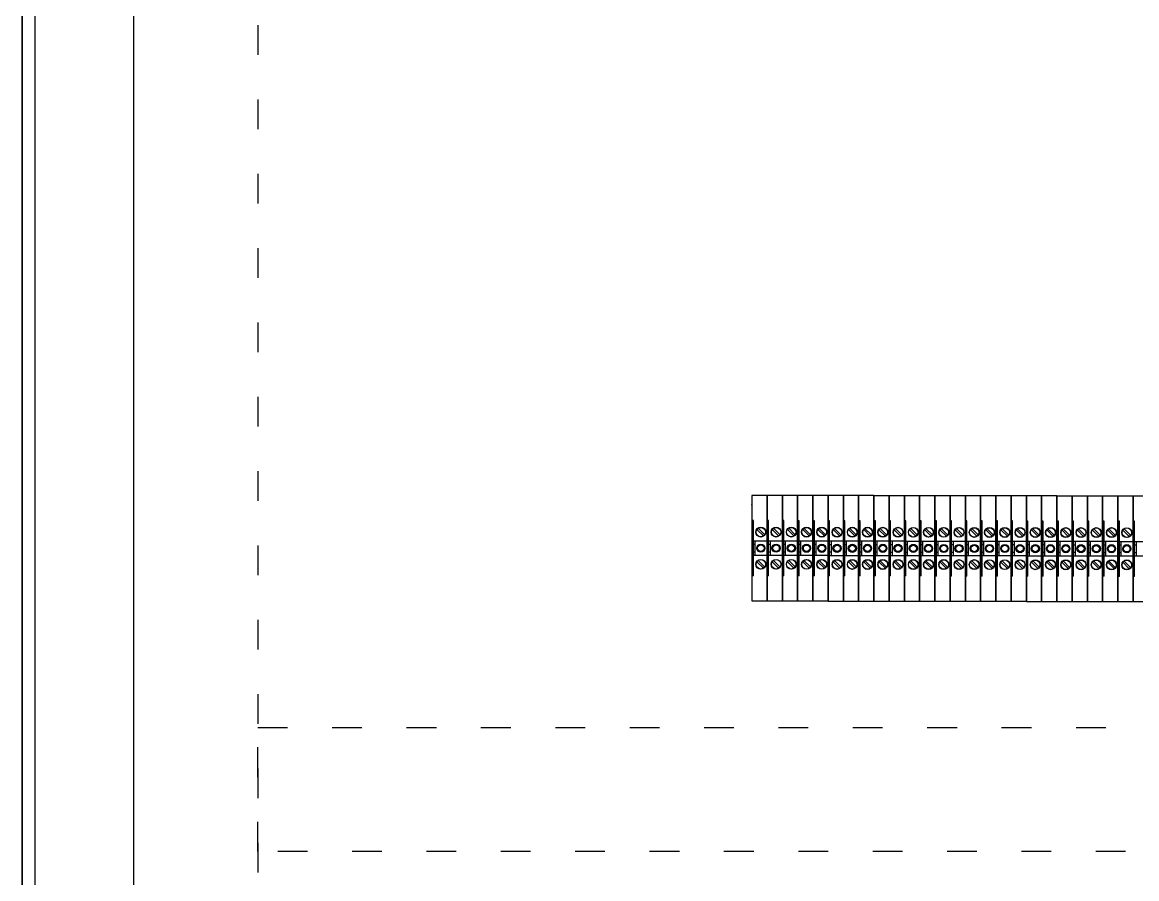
# Model space of a CAD drawing. Header units: millimetres. Extents: x 14879 to 38758, y -20740 to 1136.
# Drawn here: x 35817.1 to 36266.6, y -1366.2 to -1020.7 of the extents above; entities that cross this region are included whole.
import ezdxf

# ---------------------------------------------------------------- set-up
doc = ezdxf.new("R2010")
doc.units = ezdxf.units.MM
doc.linetypes.add('ACAD_ISO03W100', pattern=[30, 12, -18])
doc.linetypes.add('DOT', pattern=[0.559539, 0, -0.27977, 0, -0.27977])
doc.layers.add('1', color=7, linetype='Continuous')

msp = doc.modelspace()

# ---------------------------------------------------------------- linework, layer by layer
for p, q in [((35817.11, 288.21), (35817.11, -1666.79)), ((35817.11, -1711.79), (35817.11, 288.21)), ((35822.11, 283.21), (35822.11, -1706.79)), ((35862.11, -1666.79), (35862.11, 243.21))]:
    msp.add_line(p, q)
at = {"color": 1, "linetype": 'ACAD_ISO03W100'}
for points in [[(35862.11, -361.79), (35912.11, -361.79), (35912.11, -1487.35), (35862.11, -1487.35)], [(35912.11, -1355.22), (35912.11, -1305.23), (36622.12, -1305.23), (36622.12, -1355.22)]]:
    msp.add_lwpolyline(points, close=True, dxfattribs=at)
at = {"layer": '1', "color": 7}
for p, q in [((36111.38, -1211.62), (36111.38, -1221.74)), ((36117.53, -1211.62), (36111.38, -1211.62)), ((36117.53, -1254.14), (36117.53, -1211.62)), ((36117.53, -1211.62), (36117.53, -1221.74)), ((36123.68, -1211.62), (36117.53, -1211.62)), ((36123.68, -1254.14), (36123.68, -1211.62)), ((36123.68, -1211.63), (36123.68, -1221.75)), ((36129.83, -1211.63), (36123.68, -1211.63)), ((36129.83, -1254.15), (36129.83, -1211.63)), ((36129.83, -1211.64), (36129.83, -1221.77)), ((36135.98, -1211.64), (36129.83, -1211.64)), ((36135.98, -1254.17), (36135.98, -1211.64)), ((36135.98, -1211.65), (36135.98, -1221.78)), ((36142.13, -1211.65), (36135.98, -1211.65)), ((36142.13, -1254.18), (36142.13, -1211.65)), ((36142.13, -1211.67), (36142.13, -1221.79)), ((36148.28, -1211.67), (36142.13, -1211.67)), ((36148.28, -1254.19), (36148.28, -1211.67)), ((36148.28, -1211.67), (36148.28, -1221.79)), ((36154.43, -1211.67), (36148.28, -1211.67)), ((36154.43, -1254.19), (36154.43, -1211.67)), ((36154.43, -1211.68), (36154.43, -1221.8)), ((36160.58, -1211.68), (36154.43, -1211.68)), ((36160.58, -1254.2), (36160.58, -1211.68)), ((36160.58, -1211.69), (36160.58, -1221.82)), ((36166.73, -1211.69), (36160.58, -1211.69)), ((36166.73, -1254.22), (36166.73, -1211.69)), ((36166.73, -1211.7), (36166.73, -1221.83)), ((36172.88, -1211.7), (36166.73, -1211.7)), ((36172.88, -1254.23), (36172.88, -1211.7)), ((36172.88, -1211.72), (36172.88, -1221.84)), ((36179.03, -1211.72), (36172.88, -1211.72)), ((36179.03, -1254.24), (36179.03, -1211.72)), ((36179.03, -1211.72), (36179.03, -1221.84)), ((36185.18, -1211.72), (36179.03, -1211.72)), ((36185.18, -1254.24), (36185.18, -1211.72)), ((36185.18, -1211.73), (36185.18, -1221.85)), ((36191.33, -1211.73), (36185.18, -1211.73)), ((36191.33, -1254.25), (36191.33, -1211.73)), ((36191.33, -1211.74), (36191.33, -1221.87)), ((36197.48, -1211.74), (36191.33, -1211.74)), ((36197.48, -1254.27), (36197.48, -1211.74)), ((36197.48, -1211.75), (36197.48, -1221.88)), ((36203.63, -1211.75), (36197.48, -1211.75)), ((36203.63, -1254.28), (36203.63, -1211.75)), ((36203.63, -1211.77), (36203.63, -1221.89)), ((36209.78, -1211.77), (36203.63, -1211.77)), ((36209.78, -1254.29), (36209.78, -1211.77)), ((36209.78, -1211.77), (36209.78, -1221.89)), ((36215.93, -1211.77), (36209.78, -1211.77)), ((36215.93, -1254.29), (36215.93, -1211.77)), ((36215.93, -1211.78), (36215.93, -1221.9)), ((36222.08, -1211.78), (36215.93, -1211.78)), ((36222.08, -1254.3), (36222.08, -1211.78)), ((36222.08, -1211.79), (36222.08, -1221.92)), ((36228.23, -1211.79), (36222.08, -1211.79)), ((36228.23, -1254.32), (36228.23, -1211.79)), ((36228.23, -1211.8), (36228.23, -1221.93)), ((36234.38, -1211.8), (36228.23, -1211.8)), ((36234.38, -1254.33), (36234.38, -1211.8)), ((36234.38, -1211.82), (36234.38, -1221.94)), ((36240.53, -1211.82), (36234.38, -1211.82)), ((36240.53, -1254.34), (36240.53, -1211.82)), ((36240.53, -1211.82), (36240.53, -1221.94)), ((36246.68, -1211.82), (36240.53, -1211.82)), ((36246.68, -1254.34), (36246.68, -1211.82)), ((36246.68, -1211.83), (36246.68, -1221.95)), ((36252.83, -1211.83), (36246.68, -1211.83)), ((36252.83, -1254.35), (36252.83, -1211.83)), ((36252.83, -1211.84), (36252.83, -1221.97)), ((36258.98, -1211.84), (36252.83, -1211.84)), ((36258.98, -1254.37), (36258.98, -1211.84)), ((36258.98, -1211.85), (36258.98, -1221.98)), ((36265.13, -1211.85), (36258.98, -1211.85)), ((36265.13, -1254.38), (36265.13, -1211.85)), ((36265.13, -1211.85), (36265.13, -1221.98)), ((36271.28, -1211.85), (36265.13, -1211.85)), ((36111.98, -1221.74), (36111.38, -1221.74)), ((36111.38, -1221.74), (36111.38, -1243.99)), ((36111.98, -1243.99), (36111.98, -1221.74)), ((36118.13, -1221.74), (36117.53, -1221.74)), ((36117.53, -1221.74), (36117.53, -1243.99)), ((36118.13, -1243.99), (36118.13, -1221.74)), ((36124.28, -1221.75), (36123.68, -1221.75)), ((36123.68, -1221.75), (36123.68, -1244)), ((36124.28, -1244), (36124.28, -1221.75)), ((36130.43, -1221.77), (36129.83, -1221.77)), ((36129.83, -1221.77), (36129.83, -1244.02)), ((36130.43, -1244.02), (36130.43, -1221.77)), ((36136.58, -1221.78), (36135.98, -1221.78)), ((36135.98, -1221.78), (36135.98, -1244.03)), ((36136.58, -1244.03), (36136.58, -1221.78)), ((36142.73, -1221.79), (36142.13, -1221.79)), ((36142.13, -1221.79), (36142.13, -1244.04)), ((36142.73, -1244.04), (36142.73, -1221.79)), ((36148.88, -1221.79), (36148.28, -1221.79)), ((36148.28, -1221.79), (36148.28, -1244.04)), ((36148.88, -1244.04), (36148.88, -1221.79)), ((36155.03, -1221.8), (36154.43, -1221.8)), ((36154.43, -1221.8), (36154.43, -1244.05)), ((36155.03, -1244.05), (36155.03, -1221.8)), ((36161.18, -1221.82), (36160.58, -1221.82)), ((36160.58, -1221.82), (36160.58, -1244.07)), ((36161.18, -1244.07), (36161.18, -1221.82)), ((36167.33, -1221.83), (36166.73, -1221.83)), ((36166.73, -1221.83), (36166.73, -1244.08)), ((36167.33, -1244.08), (36167.33, -1221.83)), ((36173.48, -1221.84), (36172.88, -1221.84)), ((36172.88, -1221.84), (36172.88, -1244.09)), ((36173.48, -1244.09), (36173.48, -1221.84)), ((36179.63, -1221.84), (36179.03, -1221.84)), ((36179.03, -1221.84), (36179.03, -1244.09)), ((36179.63, -1244.09), (36179.63, -1221.84)), ((36185.78, -1221.85), (36185.18, -1221.85)), ((36185.18, -1221.85), (36185.18, -1244.1)), ((36185.78, -1244.1), (36185.78, -1221.85)), ((36191.93, -1221.87), (36191.33, -1221.87)), ((36191.33, -1221.87), (36191.33, -1244.12)), ((36191.93, -1244.12), (36191.93, -1221.87)), ((36198.08, -1221.88), (36197.48, -1221.88)), ((36197.48, -1221.88), (36197.48, -1244.13)), ((36198.08, -1244.13), (36198.08, -1221.88)), ((36204.23, -1221.89), (36203.63, -1221.89)), ((36203.63, -1221.89), (36203.63, -1244.14)), ((36204.23, -1244.14), (36204.23, -1221.89)), ((36210.38, -1221.89), (36209.78, -1221.89)), ((36209.78, -1221.89), (36209.78, -1244.14)), ((36210.38, -1244.14), (36210.38, -1221.89)), ((36216.53, -1221.9), (36215.93, -1221.9)), ((36215.93, -1221.9), (36215.93, -1244.15)), ((36216.53, -1244.15), (36216.53, -1221.9)), ((36222.68, -1221.92), (36222.08, -1221.92)), ((36222.08, -1221.92), (36222.08, -1244.17)), ((36222.68, -1244.17), (36222.68, -1221.92)), ((36228.83, -1221.93), (36228.23, -1221.93)), ((36228.23, -1221.93), (36228.23, -1244.18)), ((36228.83, -1244.18), (36228.83, -1221.93)), ((36234.98, -1221.94), (36234.38, -1221.94)), ((36234.38, -1221.94), (36234.38, -1244.19)), ((36234.98, -1244.19), (36234.98, -1221.94)), ((36241.13, -1221.94), (36240.53, -1221.94)), ((36240.53, -1221.94), (36240.53, -1244.19)), ((36241.13, -1244.19), (36241.13, -1221.94)), ((36247.28, -1221.95), (36246.68, -1221.95)), ((36246.68, -1221.95), (36246.68, -1244.2)), ((36247.28, -1244.2), (36247.28, -1221.95)), ((36253.43, -1221.97), (36252.83, -1221.97)), ((36252.83, -1221.97), (36252.83, -1244.22)), ((36253.43, -1244.22), (36253.43, -1221.97)), ((36259.58, -1221.98), (36258.98, -1221.98)), ((36258.98, -1221.98), (36258.98, -1244.23)), ((36259.58, -1244.23), (36259.58, -1221.98)), ((36265.73, -1221.98), (36265.13, -1221.98)), ((36265.13, -1221.98), (36265.13, -1244.23)), ((36265.73, -1244.23), (36265.73, -1221.98)), ((36116.01, -1227.9), (36113.44, -1225.33)), ((36113.94, -1224.83), (36116.51, -1227.4)), ((36122.16, -1227.9), (36119.59, -1225.33)), ((36120.09, -1224.83), (36122.66, -1227.4)), ((36128.31, -1227.91), (36125.74, -1225.34)), ((36126.24, -1224.85), (36128.81, -1227.42)), ((36134.46, -1227.92), (36131.89, -1225.35)), ((36132.39, -1224.86), (36134.96, -1227.43)), ((36140.61, -1227.94), (36138.04, -1225.37)), ((36138.54, -1224.87), (36141.11, -1227.44)), ((36146.76, -1227.95), (36144.19, -1225.38)), ((36144.69, -1224.88), (36147.26, -1227.45)), ((36152.91, -1227.95), (36150.34, -1225.38)), ((36150.84, -1224.88), (36153.41, -1227.45)), ((36159.06, -1227.96), (36156.49, -1225.39)), ((36156.99, -1224.9), (36159.56, -1227.47)), ((36165.21, -1227.97), (36162.64, -1225.4)), ((36163.14, -1224.91), (36165.71, -1227.48)), ((36171.36, -1227.99), (36168.79, -1225.42)), ((36169.29, -1224.92), (36171.86, -1227.49)), ((36177.51, -1228), (36174.94, -1225.43)), ((36175.44, -1224.93), (36178.01, -1227.5)), ((36183.66, -1228), (36181.09, -1225.43)), ((36181.59, -1224.93), (36184.16, -1227.5)), ((36189.81, -1228.01), (36187.24, -1225.44)), ((36187.74, -1224.95), (36190.31, -1227.52)), ((36195.96, -1228.02), (36193.39, -1225.45)), ((36193.89, -1224.96), (36196.46, -1227.53)), ((36202.11, -1228.04), (36199.54, -1225.47)), ((36200.04, -1224.97), (36202.61, -1227.54)), ((36208.26, -1228.05), (36205.69, -1225.48)), ((36206.19, -1224.98), (36208.76, -1227.55)), ((36214.41, -1228.05), (36211.84, -1225.48)), ((36212.34, -1224.98), (36214.91, -1227.55)), ((36220.56, -1228.06), (36217.99, -1225.49)), ((36218.49, -1225), (36221.06, -1227.57)), ((36226.71, -1228.07), (36224.14, -1225.5)), ((36224.64, -1225.01), (36227.21, -1227.58)), ((36232.86, -1228.09), (36230.29, -1225.52)), ((36230.79, -1225.02), (36233.36, -1227.59)), ((36239.01, -1228.1), (36236.44, -1225.53)), ((36236.94, -1225.03), (36239.51, -1227.6)), ((36245.16, -1228.1), (36242.59, -1225.53)), ((36243.09, -1225.03), (36245.66, -1227.6)), ((36251.31, -1228.11), (36248.74, -1225.54)), ((36249.24, -1225.05), (36251.81, -1227.62)), ((36257.46, -1228.12), (36254.89, -1225.55)), ((36255.39, -1225.06), (36257.96, -1227.63)), ((36263.61, -1228.14), (36261.04, -1225.57)), ((36261.54, -1225.07), (36264.11, -1227.64)), ((36117.53, -1230.02), (36111.98, -1230.02)), ((36111.98, -1231.27), (36112.7, -1231.27)), ((36112.7, -1231.27), (36112.7, -1230.02)), ((36112.7, -1234.47), (36112.7, -1231.27)), ((36123.68, -1230.02), (36118.13, -1230.02)), ((36118.13, -1231.27), (36118.85, -1231.27)), ((36118.85, -1231.27), (36118.85, -1230.02)), ((36118.85, -1234.47), (36118.85, -1231.27)), ((36129.83, -1230.03), (36124.28, -1230.03)), ((36124.28, -1231.28), (36125, -1231.28)), ((36125, -1231.28), (36125, -1230.03)), ((36125, -1234.48), (36125, -1231.28)), ((36135.98, -1230.04), (36130.43, -1230.04)), ((36130.43, -1231.29), (36131.15, -1231.29)), ((36131.15, -1231.29), (36131.15, -1230.04)), ((36131.15, -1234.49), (36131.15, -1231.29)), ((36142.13, -1230.05), (36136.58, -1230.05)), ((36136.58, -1231.3), (36137.3, -1231.3)), ((36137.3, -1231.3), (36137.3, -1230.05)), ((36137.3, -1234.5), (36137.3, -1231.3)), ((36148.28, -1230.07), (36142.73, -1230.07)), ((36142.73, -1231.32), (36143.45, -1231.32)), ((36143.45, -1231.32), (36143.45, -1230.07)), ((36143.45, -1234.52), (36143.45, -1231.32)), ((36154.43, -1230.07), (36148.88, -1230.07)), ((36148.88, -1231.32), (36149.6, -1231.32)), ((36149.6, -1231.32), (36149.6, -1230.07)), ((36149.6, -1234.52), (36149.6, -1231.32)), ((36160.58, -1230.08), (36155.03, -1230.08)), ((36155.03, -1231.33), (36155.75, -1231.33)), ((36155.75, -1231.33), (36155.75, -1230.08)), ((36155.75, -1234.53), (36155.75, -1231.33)), ((36166.73, -1230.09), (36161.18, -1230.09)), ((36161.18, -1231.34), (36161.9, -1231.34)), ((36161.9, -1231.34), (36161.9, -1230.09)), ((36161.9, -1234.54), (36161.9, -1231.34)), ((36172.88, -1230.1), (36167.33, -1230.1)), ((36167.33, -1231.35), (36168.05, -1231.35)), ((36168.05, -1231.35), (36168.05, -1230.1)), ((36168.05, -1234.55), (36168.05, -1231.35)), ((36179.03, -1230.12), (36173.48, -1230.12)), ((36173.48, -1231.37), (36174.2, -1231.37)), ((36174.2, -1231.37), (36174.2, -1230.12)), ((36174.2, -1234.57), (36174.2, -1231.37)), ((36185.18, -1230.12), (36179.63, -1230.12)), ((36179.63, -1231.37), (36180.35, -1231.37)), ((36180.35, -1231.37), (36180.35, -1230.12)), ((36180.35, -1234.57), (36180.35, -1231.37)), ((36191.33, -1230.13), (36185.78, -1230.13)), ((36185.78, -1231.38), (36186.5, -1231.38)), ((36186.5, -1231.38), (36186.5, -1230.13)), ((36186.5, -1234.58), (36186.5, -1231.38)), ((36197.48, -1230.14), (36191.93, -1230.14)), ((36191.93, -1231.39), (36192.65, -1231.39)), ((36192.65, -1231.39), (36192.65, -1230.14)), ((36192.65, -1234.59), (36192.65, -1231.39)), ((36203.63, -1230.15), (36198.08, -1230.15)), ((36198.08, -1231.4), (36198.8, -1231.4)), ((36198.8, -1231.4), (36198.8, -1230.15)), ((36198.8, -1234.6), (36198.8, -1231.4)), ((36209.78, -1230.17), (36204.23, -1230.17)), ((36204.23, -1231.42), (36204.95, -1231.42)), ((36204.95, -1231.42), (36204.95, -1230.17)), ((36204.95, -1234.62), (36204.95, -1231.42)), ((36215.93, -1230.17), (36210.38, -1230.17)), ((36210.38, -1231.42), (36211.1, -1231.42)), ((36211.1, -1231.42), (36211.1, -1230.17)), ((36211.1, -1234.62), (36211.1, -1231.42)), ((36222.08, -1230.18), (36216.53, -1230.18)), ((36216.53, -1231.43), (36217.25, -1231.43)), ((36217.25, -1231.43), (36217.25, -1230.18)), ((36217.25, -1234.63), (36217.25, -1231.43)), ((36228.23, -1230.19), (36222.68, -1230.19)), ((36222.68, -1231.44), (36223.4, -1231.44)), ((36223.4, -1231.44), (36223.4, -1230.19)), ((36223.4, -1234.64), (36223.4, -1231.44)), ((36234.38, -1230.2), (36228.83, -1230.2)), ((36228.83, -1231.45), (36229.55, -1231.45)), ((36229.55, -1231.45), (36229.55, -1230.2)), ((36229.55, -1234.65), (36229.55, -1231.45)), ((36240.53, -1230.22), (36234.98, -1230.22)), ((36234.98, -1231.47), (36235.7, -1231.47)), ((36235.7, -1231.47), (36235.7, -1230.22)), ((36235.7, -1234.67), (36235.7, -1231.47)), ((36246.68, -1230.22), (36241.13, -1230.22)), ((36241.13, -1231.47), (36241.85, -1231.47)), ((36241.85, -1231.47), (36241.85, -1230.22)), ((36241.85, -1234.67), (36241.85, -1231.47)), ((36252.83, -1230.23), (36247.28, -1230.23)), ((36247.28, -1231.48), (36248, -1231.48)), ((36248, -1231.48), (36248, -1230.23)), ((36248, -1234.68), (36248, -1231.48)), ((36258.98, -1230.24), (36253.43, -1230.24)), ((36253.43, -1231.49), (36254.15, -1231.49)), ((36254.15, -1231.49), (36254.15, -1230.24)), ((36254.15, -1234.69), (36254.15, -1231.49)), ((36265.13, -1230.25), (36259.58, -1230.25)), ((36259.58, -1231.5), (36260.3, -1231.5)), ((36260.3, -1231.5), (36260.3, -1230.25)), ((36260.3, -1234.7), (36260.3, -1231.5)), ((36271.28, -1230.25), (36265.73, -1230.25)), ((36265.73, -1231.5), (36266.45, -1231.5)), ((36266.45, -1231.5), (36266.45, -1230.25)), ((36266.45, -1234.7), (36266.45, -1231.5)), ((36112.7, -1234.47), (36111.98, -1234.47)), ((36111.98, -1235.72), (36117.53, -1235.72)), ((36112.7, -1235.72), (36112.7, -1234.47)), ((36118.85, -1234.47), (36118.13, -1234.47)), ((36118.13, -1235.72), (36123.68, -1235.72)), ((36118.85, -1235.72), (36118.85, -1234.47)), ((36125, -1234.48), (36124.28, -1234.48)), ((36124.28, -1235.73), (36129.83, -1235.73)), ((36125, -1235.73), (36125, -1234.48)), ((36131.15, -1234.49), (36130.43, -1234.49)), ((36130.43, -1235.74), (36135.98, -1235.74)), ((36131.15, -1235.74), (36131.15, -1234.49)), ((36137.3, -1234.5), (36136.58, -1234.5)), ((36136.58, -1235.75), (36142.13, -1235.75)), ((36137.3, -1235.75), (36137.3, -1234.5)), ((36143.45, -1234.52), (36142.73, -1234.52)), ((36142.73, -1235.77), (36148.28, -1235.77)), ((36143.45, -1235.77), (36143.45, -1234.52)), ((36149.6, -1234.52), (36148.88, -1234.52)), ((36148.88, -1235.77), (36154.43, -1235.77)), ((36149.6, -1235.77), (36149.6, -1234.52)), ((36155.75, -1234.53), (36155.03, -1234.53)), ((36155.03, -1235.78), (36160.58, -1235.78)), ((36155.75, -1235.78), (36155.75, -1234.53)), ((36161.9, -1234.54), (36161.18, -1234.54)), ((36161.18, -1235.79), (36166.73, -1235.79)), ((36161.9, -1235.79), (36161.9, -1234.54)), ((36168.05, -1234.55), (36167.33, -1234.55)), ((36167.33, -1235.8), (36172.88, -1235.8)), ((36168.05, -1235.8), (36168.05, -1234.55)), ((36174.2, -1234.57), (36173.48, -1234.57)), ((36173.48, -1235.82), (36179.03, -1235.82)), ((36174.2, -1235.82), (36174.2, -1234.57)), ((36180.35, -1234.57), (36179.63, -1234.57)), ((36179.63, -1235.82), (36185.18, -1235.82)), ((36180.35, -1235.82), (36180.35, -1234.57)), ((36186.5, -1234.58), (36185.78, -1234.58)), ((36185.78, -1235.83), (36191.33, -1235.83)), ((36186.5, -1235.83), (36186.5, -1234.58)), ((36192.65, -1234.59), (36191.93, -1234.59)), ((36191.93, -1235.84), (36197.48, -1235.84)), ((36192.65, -1235.84), (36192.65, -1234.59)), ((36198.8, -1234.6), (36198.08, -1234.6)), ((36198.08, -1235.85), (36203.63, -1235.85)), ((36198.8, -1235.85), (36198.8, -1234.6)), ((36204.95, -1234.62), (36204.23, -1234.62)), ((36204.23, -1235.87), (36209.78, -1235.87)), ((36204.95, -1235.87), (36204.95, -1234.62)), ((36211.1, -1234.62), (36210.38, -1234.62)), ((36210.38, -1235.87), (36215.93, -1235.87)), ((36211.1, -1235.87), (36211.1, -1234.62)), ((36217.25, -1234.63), (36216.53, -1234.63)), ((36216.53, -1235.88), (36222.08, -1235.88)), ((36217.25, -1235.88), (36217.25, -1234.63)), ((36223.4, -1234.64), (36222.68, -1234.64)), ((36222.68, -1235.89), (36228.23, -1235.89)), ((36223.4, -1235.89), (36223.4, -1234.64)), ((36229.55, -1234.65), (36228.83, -1234.65)), ((36228.83, -1235.9), (36234.38, -1235.9)), ((36229.55, -1235.9), (36229.55, -1234.65)), ((36235.7, -1234.67), (36234.98, -1234.67)), ((36234.98, -1235.92), (36240.53, -1235.92)), ((36235.7, -1235.92), (36235.7, -1234.67)), ((36241.85, -1234.67), (36241.13, -1234.67)), ((36241.13, -1235.92), (36246.68, -1235.92)), ((36241.85, -1235.92), (36241.85, -1234.67)), ((36248, -1234.68), (36247.28, -1234.68)), ((36247.28, -1235.93), (36252.83, -1235.93)), ((36248, -1235.93), (36248, -1234.68)), ((36254.15, -1234.69), (36253.43, -1234.69)), ((36253.43, -1235.94), (36258.98, -1235.94)), ((36254.15, -1235.94), (36254.15, -1234.69)), ((36260.3, -1234.7), (36259.58, -1234.7)), ((36259.58, -1235.95), (36265.13, -1235.95)), ((36260.3, -1235.95), (36260.3, -1234.7)), ((36266.45, -1234.7), (36265.73, -1234.7)), ((36265.73, -1235.95), (36271.28, -1235.95)), ((36266.45, -1235.95), (36266.45, -1234.7)), ((36116.01, -1240.9), (36113.44, -1238.33)), ((36113.94, -1237.83), (36116.51, -1240.4)), ((36122.16, -1240.9), (36119.59, -1238.33)), ((36120.09, -1237.83), (36122.66, -1240.4)), ((36128.31, -1240.91), (36125.74, -1238.34)), ((36126.24, -1237.85), (36128.81, -1240.42)), ((36134.46, -1240.92), (36131.89, -1238.35)), ((36132.39, -1237.86), (36134.96, -1240.43)), ((36140.61, -1240.94), (36138.04, -1238.37)), ((36138.54, -1237.87), (36141.11, -1240.44)), ((36146.76, -1240.95), (36144.19, -1238.38)), ((36144.69, -1237.88), (36147.26, -1240.45)), ((36152.91, -1240.95), (36150.34, -1238.38)), ((36150.84, -1237.88), (36153.41, -1240.45)), ((36159.06, -1240.96), (36156.49, -1238.39)), ((36156.99, -1237.9), (36159.56, -1240.47)), ((36165.21, -1240.97), (36162.64, -1238.4)), ((36163.14, -1237.91), (36165.71, -1240.48)), ((36171.36, -1240.99), (36168.79, -1238.42)), ((36169.29, -1237.92), (36171.86, -1240.49)), ((36177.51, -1241), (36174.94, -1238.43)), ((36175.44, -1237.93), (36178.01, -1240.5)), ((36183.66, -1241), (36181.09, -1238.43)), ((36181.59, -1237.93), (36184.16, -1240.5)), ((36189.81, -1241.01), (36187.24, -1238.44)), ((36187.74, -1237.95), (36190.31, -1240.52)), ((36195.96, -1241.02), (36193.39, -1238.45)), ((36193.89, -1237.96), (36196.46, -1240.53)), ((36202.11, -1241.04), (36199.54, -1238.47)), ((36200.04, -1237.97), (36202.61, -1240.54)), ((36208.26, -1241.05), (36205.69, -1238.48)), ((36206.19, -1237.98), (36208.76, -1240.55)), ((36214.41, -1241.05), (36211.84, -1238.48)), ((36212.34, -1237.98), (36214.91, -1240.55)), ((36220.56, -1241.06), (36217.99, -1238.49)), ((36218.49, -1238), (36221.06, -1240.57)), ((36226.71, -1241.07), (36224.14, -1238.5)), ((36224.64, -1238.01), (36227.21, -1240.58)), ((36232.86, -1241.09), (36230.29, -1238.52)), ((36230.79, -1238.02), (36233.36, -1240.59)), ((36239.01, -1241.1), (36236.44, -1238.53)), ((36236.94, -1238.03), (36239.51, -1240.6)), ((36245.16, -1241.1), (36242.59, -1238.53)), ((36243.09, -1238.03), (36245.66, -1240.6)), ((36251.31, -1241.11), (36248.74, -1238.54)), ((36249.24, -1238.05), (36251.81, -1240.62)), ((36257.46, -1241.12), (36254.89, -1238.55)), ((36255.39, -1238.06), (36257.96, -1240.63)), ((36263.61, -1241.14), (36261.04, -1238.57)), ((36261.54, -1238.07), (36264.11, -1240.64)), ((36111.98, -1243.99), (36111.38, -1243.99)), ((36111.38, -1243.99), (36111.38, -1254.14)), ((36118.13, -1243.99), (36117.53, -1243.99)), ((36117.53, -1243.99), (36117.53, -1254.14)), ((36124.28, -1244), (36123.68, -1244)), ((36123.68, -1244), (36123.68, -1254.15)), ((36130.43, -1244.02), (36129.83, -1244.02)), ((36129.83, -1244.02), (36129.83, -1254.17)), ((36136.58, -1244.03), (36135.98, -1244.03)), ((36135.98, -1244.03), (36135.98, -1254.18)), ((36142.73, -1244.04), (36142.13, -1244.04)), ((36142.13, -1244.04), (36142.13, -1254.19)), ((36148.88, -1244.04), (36148.28, -1244.04)), ((36148.28, -1244.04), (36148.28, -1254.19)), ((36155.03, -1244.05), (36154.43, -1244.05)), ((36154.43, -1244.05), (36154.43, -1254.2)), ((36161.18, -1244.07), (36160.58, -1244.07)), ((36160.58, -1244.07), (36160.58, -1254.22)), ((36167.33, -1244.08), (36166.73, -1244.08)), ((36166.73, -1244.08), (36166.73, -1254.23)), ((36173.48, -1244.09), (36172.88, -1244.09)), ((36172.88, -1244.09), (36172.88, -1254.24)), ((36179.63, -1244.09), (36179.03, -1244.09)), ((36179.03, -1244.09), (36179.03, -1254.24)), ((36185.78, -1244.1), (36185.18, -1244.1)), ((36185.18, -1244.1), (36185.18, -1254.25)), ((36191.93, -1244.12), (36191.33, -1244.12)), ((36191.33, -1244.12), (36191.33, -1254.27)), ((36198.08, -1244.13), (36197.48, -1244.13)), ((36197.48, -1244.13), (36197.48, -1254.28)), ((36204.23, -1244.14), (36203.63, -1244.14)), ((36203.63, -1244.14), (36203.63, -1254.29)), ((36210.38, -1244.14), (36209.78, -1244.14)), ((36209.78, -1244.14), (36209.78, -1254.29)), ((36216.53, -1244.15), (36215.93, -1244.15)), ((36215.93, -1244.15), (36215.93, -1254.3)), ((36222.68, -1244.17), (36222.08, -1244.17)), ((36222.08, -1244.17), (36222.08, -1254.32)), ((36228.83, -1244.18), (36228.23, -1244.18)), ((36228.23, -1244.18), (36228.23, -1254.33)), ((36234.98, -1244.19), (36234.38, -1244.19)), ((36234.38, -1244.19), (36234.38, -1254.34)), ((36241.13, -1244.19), (36240.53, -1244.19)), ((36240.53, -1244.19), (36240.53, -1254.34)), ((36247.28, -1244.2), (36246.68, -1244.2)), ((36246.68, -1244.2), (36246.68, -1254.35)), ((36253.43, -1244.22), (36252.83, -1244.22)), ((36252.83, -1244.22), (36252.83, -1254.37)), ((36259.58, -1244.23), (36258.98, -1244.23)), ((36258.98, -1244.23), (36258.98, -1254.38)), ((36265.73, -1244.23), (36265.13, -1244.23)), ((36265.13, -1244.23), (36265.13, -1254.38)), ((36111.38, -1254.14), (36117.53, -1254.14)), ((36117.53, -1254.14), (36123.68, -1254.14)), ((36123.68, -1254.15), (36129.83, -1254.15)), ((36129.83, -1254.17), (36135.98, -1254.17)), ((36135.98, -1254.18), (36142.13, -1254.18)), ((36142.13, -1254.19), (36148.28, -1254.19)), ((36148.28, -1254.19), (36154.43, -1254.19)), ((36154.43, -1254.2), (36160.58, -1254.2)), ((36160.58, -1254.22), (36166.73, -1254.22)), ((36166.73, -1254.23), (36172.88, -1254.23)), ((36172.88, -1254.24), (36179.03, -1254.24)), ((36179.03, -1254.24), (36185.18, -1254.24)), ((36185.18, -1254.25), (36191.33, -1254.25)), ((36191.33, -1254.27), (36197.48, -1254.27)), ((36197.48, -1254.28), (36203.63, -1254.28)), ((36203.63, -1254.29), (36209.78, -1254.29)), ((36209.78, -1254.29), (36215.93, -1254.29)), ((36215.93, -1254.3), (36222.08, -1254.3)), ((36222.08, -1254.32), (36228.23, -1254.32)), ((36228.23, -1254.33), (36234.38, -1254.33)), ((36234.38, -1254.34), (36240.53, -1254.34)), ((36240.53, -1254.34), (36246.68, -1254.34)), ((36246.68, -1254.35), (36252.83, -1254.35)), ((36252.83, -1254.37), (36258.98, -1254.37)), ((36258.98, -1254.38), (36265.13, -1254.38)), ((36265.13, -1254.38), (36271.28, -1254.38))]:
    msp.add_line(p, q, dxfattribs=at)
for centre, radius in [((36114.98, -1226.37), 2), ((36114.98, -1226.37), 1.9), ((36121.13, -1226.37), 2), ((36121.13, -1226.37), 1.9), ((36127.28, -1226.38), 2), ((36127.28, -1226.38), 1.9), ((36133.43, -1226.39), 2), ((36133.43, -1226.39), 1.9), ((36139.58, -1226.4), 2), ((36139.58, -1226.4), 1.9), ((36145.73, -1226.42), 2), ((36145.73, -1226.42), 1.9), ((36151.88, -1226.42), 2), ((36151.88, -1226.42), 1.9), ((36158.03, -1226.43), 2), ((36158.03, -1226.43), 1.9), ((36164.18, -1226.44), 2), ((36164.18, -1226.44), 1.9), ((36170.33, -1226.45), 2), ((36170.33, -1226.45), 1.9), ((36176.48, -1226.47), 2), ((36176.48, -1226.47), 1.9), ((36182.63, -1226.47), 2), ((36182.63, -1226.47), 1.9), ((36188.78, -1226.48), 2), ((36188.78, -1226.48), 1.9), ((36194.93, -1226.49), 2), ((36194.93, -1226.49), 1.9), ((36201.08, -1226.5), 2), ((36201.08, -1226.5), 1.9), ((36207.23, -1226.52), 2), ((36207.23, -1226.52), 1.9), ((36213.38, -1226.52), 2), ((36213.38, -1226.52), 1.9), ((36219.53, -1226.53), 2), ((36219.53, -1226.53), 1.9), ((36225.68, -1226.54), 2), ((36225.68, -1226.54), 1.9), ((36231.83, -1226.55), 2), ((36231.83, -1226.55), 1.9), ((36237.98, -1226.57), 2), ((36237.98, -1226.57), 1.9), ((36244.13, -1226.57), 2), ((36244.13, -1226.57), 1.9), ((36250.28, -1226.58), 2), ((36250.28, -1226.58), 1.9), ((36256.43, -1226.59), 2), ((36256.43, -1226.59), 1.9), ((36262.58, -1226.6), 2), ((36262.58, -1226.6), 1.9), ((36114.98, -1232.87), 1.65), ((36121.13, -1232.87), 1.65), ((36127.28, -1232.88), 1.65), ((36133.43, -1232.89), 1.65), ((36139.58, -1232.9), 1.65), ((36145.73, -1232.92), 1.65), ((36151.88, -1232.92), 1.65), ((36158.03, -1232.93), 1.65), ((36164.18, -1232.94), 1.65), ((36170.33, -1232.95), 1.65), ((36176.48, -1232.97), 1.65), ((36182.63, -1232.97), 1.65), ((36188.78, -1232.98), 1.65), ((36194.93, -1232.99), 1.65), ((36201.08, -1233), 1.65), ((36207.23, -1233.02), 1.65), ((36213.38, -1233.02), 1.65), ((36219.53, -1233.03), 1.65), ((36225.68, -1233.04), 1.65), ((36231.83, -1233.05), 1.65), ((36237.98, -1233.07), 1.65), ((36244.13, -1233.07), 1.65), ((36250.28, -1233.08), 1.65), ((36256.43, -1233.09), 1.65), ((36262.58, -1233.1), 1.65), ((36114.98, -1232.87), 1.3), ((36121.13, -1232.87), 1.3), ((36127.28, -1232.88), 1.3), ((36133.43, -1232.89), 1.3), ((36139.58, -1232.9), 1.3), ((36145.73, -1232.92), 1.3), ((36151.88, -1232.92), 1.3), ((36158.03, -1232.93), 1.3), ((36164.18, -1232.94), 1.3), ((36170.33, -1232.95), 1.3), ((36176.48, -1232.97), 1.3), ((36182.63, -1232.97), 1.3), ((36188.78, -1232.98), 1.3), ((36194.93, -1232.99), 1.3), ((36201.08, -1233), 1.3), ((36207.23, -1233.02), 1.3), ((36213.38, -1233.02), 1.3), ((36219.53, -1233.03), 1.3), ((36225.68, -1233.04), 1.3), ((36231.83, -1233.05), 1.3), ((36237.98, -1233.07), 1.3), ((36244.13, -1233.07), 1.3), ((36250.28, -1233.08), 1.3), ((36256.43, -1233.09), 1.3), ((36262.58, -1233.1), 1.3), ((36114.98, -1239.37), 2), ((36114.98, -1239.37), 1.9), ((36121.13, -1239.37), 2), ((36121.13, -1239.37), 1.9), ((36127.28, -1239.38), 2), ((36127.28, -1239.38), 1.9), ((36133.43, -1239.39), 2), ((36133.43, -1239.39), 1.9), ((36139.58, -1239.4), 2), ((36139.58, -1239.4), 1.9), ((36145.73, -1239.42), 2), ((36145.73, -1239.42), 1.9), ((36151.88, -1239.42), 2), ((36151.88, -1239.42), 1.9), ((36158.03, -1239.43), 2), ((36158.03, -1239.43), 1.9), ((36164.18, -1239.44), 2), ((36164.18, -1239.44), 1.9), ((36170.33, -1239.45), 2), ((36170.33, -1239.45), 1.9), ((36176.48, -1239.47), 2), ((36176.48, -1239.47), 1.9), ((36182.63, -1239.47), 2), ((36182.63, -1239.47), 1.9), ((36188.78, -1239.48), 2), ((36188.78, -1239.48), 1.9), ((36194.93, -1239.49), 2), ((36194.93, -1239.49), 1.9), ((36201.08, -1239.5), 2), ((36201.08, -1239.5), 1.9), ((36207.23, -1239.52), 2), ((36207.23, -1239.52), 1.9), ((36213.38, -1239.52), 2), ((36213.38, -1239.52), 1.9), ((36219.53, -1239.53), 2), ((36219.53, -1239.53), 1.9), ((36225.68, -1239.54), 2), ((36225.68, -1239.54), 1.9), ((36231.83, -1239.55), 2), ((36231.83, -1239.55), 1.9), ((36237.98, -1239.57), 2), ((36237.98, -1239.57), 1.9), ((36244.13, -1239.57), 2), ((36244.13, -1239.57), 1.9), ((36250.28, -1239.58), 2), ((36250.28, -1239.58), 1.9), ((36256.43, -1239.59), 2), ((36256.43, -1239.59), 1.9), ((36262.58, -1239.6), 2), ((36262.58, -1239.6), 1.9)]:
    msp.add_circle(centre, radius, dxfattribs=at)
at = {"layer": '1', "color": 7, "linetype": 'DOT'}
for p in [(36111.38, -1215.37), (36117.53, -1215.37), (36123.68, -1215.38), (36129.83, -1215.39), (36135.98, -1215.4), (36142.13, -1215.42), (36148.28, -1215.42), (36154.43, -1215.43), (36160.58, -1215.44), (36166.73, -1215.45), (36172.88, -1215.47), (36179.03, -1215.47), (36185.18, -1215.48), (36191.33, -1215.49), (36197.48, -1215.5), (36203.63, -1215.52), (36209.78, -1215.52), (36215.93, -1215.53), (36222.08, -1215.54), (36228.23, -1215.55), (36234.38, -1215.57), (36240.53, -1215.57), (36246.68, -1215.58), (36252.83, -1215.59), (36258.98, -1215.6), (36265.13, -1215.6)]:
    msp.add_point(p, dxfattribs=at)

doc.saveas('drawing.dxf')
